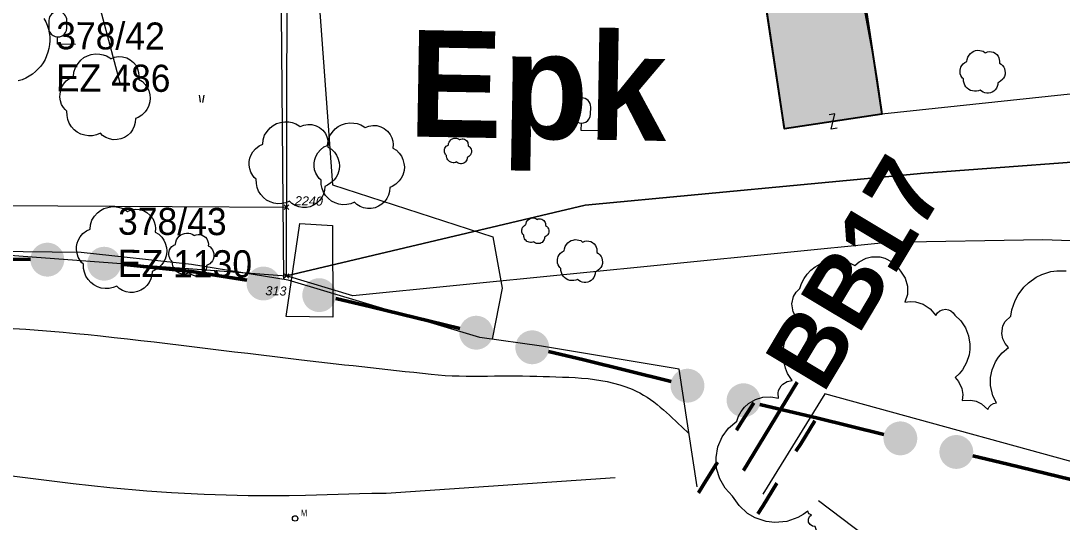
# Model space of a CAD drawing. Header units: metres. Extents: x -208 to 1512, y -277 to 123.
# Drawn here: x 810.6 to 868.2, y -68.4 to -40.7 of the extents above; entities that cross this region are included whole.
import ezdxf
from ezdxf.enums import TextEntityAlignment as Align

# ---------------------------------------------------------------- set-up
doc = ezdxf.new("R2010")
doc.units = ezdxf.units.M
doc.header["$MEASUREMENT"] = 0
for name, color, linetype in [('725 Nachbarbebauung', 7, 'Continuous'), ('730_DKM_Gebäude', 7, 'Continuous'), ('730_DKM_Grenzen', 7, 'Continuous'), ('730_DKM_Objekte', 7, 'Continuous'), ('730_DKM_Punkte', 7, 'Continuous'), ('740_WienGV_Flwd-Bebauungsplan', 7, 'Continuous'), ('740_WienGV_Flwd-Bebauungsplan Text', 7, 'Continuous'), ('740_WienGV_L_Baum_ -gruppen_ Grünflächen', 7, 'Continuous'), ('740_WienGV_L_Böschungskante', 7, 'Continuous'), ('740_WienGV_L_Gebäude', 7, 'Continuous'), ('740_WienGV_L_Mast', 7, 'Continuous'), ('740_WienGV_L_Mauer_Sockel', 7, 'Continuous'), ('918 Lageplan Beschriftung.x', 7, 'Continuous')]:
    doc.layers.add(name, color=color, linetype=linetype)
doc.styles.add('ERSTELLTER_STIL_1', font='arial.ttf')
doc.styles.add('ERSTELLTER_STIL_11', font='arial.ttf', dxfattribs={"width": 0.962239})
doc.styles.add('ERSTELLTER_STIL_14', font='arial.ttf', dxfattribs={"width": 0.945986})
doc.styles.add('ERSTELLTER_STIL_2', font='arial.ttf', dxfattribs={"width": 0.75})
doc.styles.add('ERSTELLTER_STIL_5', font='arial.ttf', dxfattribs={"width": 0.936858})

# ---------------------------------------------------------------- blocks, each defined once
blk = doc.blocks.new('Decke_87_5', base_point=(850.348, -30.193))
at = {"layer": '725 Nachbarbebauung', "linetype": 'Continuous', "lineweight": 0, "true_color": 0x1f1f1f}
blk.add_hatch(color=250, dxfattribs=at).paths.add_polyline_path([(850.348, -30.193), (850.348, -30.193), (850.348, -30.195), (852.816, -46.703), (858.202, -45.901), (857.043, -38.189), (861.857, -37.477), (862.148, -37.432), (863, -38.938), (870.145, -34.888), (869.182, -34), (869.172, -33.99), (863.035, -28.307), (863.035, -28.307)])
at = {"layer": '725 Nachbarbebauung', "color": 8, "linetype": 'Continuous', "lineweight": 13, "flags": 128}
blk.add_lwpolyline([(850.348, -30.193), (850.348, -30.193), (850.348, -30.195), (852.816, -46.703), (858.202, -45.901), (857.043, -38.189), (861.857, -37.477), (862.148, -37.432), (863, -38.938), (870.145, -34.888), (869.182, -34), (869.172, -33.99), (863.035, -28.307), (863.035, -28.307)], close=True, dxfattribs=at)
blk = doc.blocks.new('FIG0520[496]_5', base_point=(841.853, -45.894))
at = {"layer": '730_DKM_Objekte', "color": 8, "linetype": 'Continuous', "lineweight": 13}
for p, q in [((841.111, -45.48), (841.103, -45.88)), ((842.103, -45.898), (842.11, -45.498)), ((841.587, -46.789), (841.594, -46.389)), ((842.586, -46.807), (841.587, -46.789))]:
    blk.add_line(p, q, dxfattribs=at)
for centre, start, end in [((841.61, -45.489), 358.95, 178.95), ((841.603, -45.889), 178.95, 358.95)]:
    blk.add_arc(centre, 0.5, start, end, dxfattribs=at)
blk = doc.blocks.new('FIG0520[497]_5', base_point=(812.906, -41.134))
at = {"layer": '730_DKM_Objekte', "color": 8, "linetype": 'Continuous', "lineweight": 13}
for p, q in [((812.164, -40.72), (812.157, -41.12)), ((813.156, -41.138), (813.164, -40.738)), ((812.64, -42.029), (812.647, -41.629)), ((813.64, -42.047), (812.64, -42.029))]:
    blk.add_line(p, q, dxfattribs=at)
for centre, start, end in [((812.664, -40.729), 358.95, 178.95), ((812.656, -41.129), 178.95, 358.95)]:
    blk.add_arc(centre, 0.5, start, end, dxfattribs=at)
blk = doc.blocks.new('FIG0200[524]_5', base_point=(825.303, -54.83))
at = {"layer": '730_DKM_Punkte', "color": 8, "linetype": 'Continuous', "lineweight": 13}
for p, q in [((825.175, -54.953), (825.43, -54.707)), ((825.18, -54.703), (825.425, -54.957))]:
    blk.add_line(p, q, dxfattribs=at)
at = {"layer": '730_DKM_Punkte', "color": 8, "lineweight": 13, "style": 'ERSTELLTER_STIL_1'}
blk.add_attdef('PNUM', text='', height=0.5, rotation=358.95, dxfattribs=at).set_placement((825.919, -55.239), align=Align.BOTTOM_LEFT)
blk = doc.blocks.new('FIG0200[527]_5', base_point=(825.302, -51.029))
at = {"layer": '730_DKM_Punkte', "color": 8, "linetype": 'Continuous', "lineweight": 13}
for p, q in [((825.175, -51.152), (825.429, -50.907)), ((825.179, -50.902), (825.425, -51.157))]:
    blk.add_line(p, q, dxfattribs=at)
at = {"layer": '730_DKM_Punkte', "color": 8, "lineweight": 13, "style": 'ERSTELLTER_STIL_1'}
blk.add_attdef('PNUM', text='', height=0.5, rotation=358.95, dxfattribs=at).set_placement((825.919, -51.439), align=Align.BOTTOM_LEFT)
blk = doc.blocks.new('FIG0320[541]_5', base_point=(855.509, -46.302))
at = {"layer": '730_DKM_Objekte', "color": 8, "linetype": 'Continuous', "lineweight": 13}
for p, q in [((855.608, -45.883), (855.292, -45.93)), ((855.409, -46.721), (855.608, -45.883)), ((855.726, -46.674), (855.409, -46.721))]:
    blk.add_line(p, q, dxfattribs=at)
blk = doc.blocks.new('LO0013_2A75[1009]_5', base_point=(825.777, -68.221))
at = {"layer": '740_WienGV_L_Mast', "color": 252, "linetype": 'Continuous', "lineweight": 13, "true_color": 0x949494}
blk.add_circle((825.777, -68.221), 0.15, dxfattribs=at)
at = {"layer": '740_WienGV_L_Mast', "color": 252, "lineweight": 13, "true_color": 0x949494, "style": 'ERSTELLTER_STIL_2'}
blk.add_attdef('M', text='', height=0.36, rotation=358.95, dxfattribs=at).set_placement((826.094, -68.2), align=Align.BOTTOM_LEFT)
blk = doc.blocks.new('GI00131_ATT627(WIESE)_2CA5[1024]_5', base_point=(820.611, -45.039))
at = {"layer": '740_WienGV_L_Baum_ -gruppen_ Grünflächen', "color": 252, "linetype": 'Continuous', "lineweight": 13, "true_color": 0x949494}
for p, q in [((820.475, -44.837), (820.515, -45.058)), ((820.707, -45.055), (820.755, -44.842)), ((820.515, -45.058), (820.536, -45.238)), ((820.679, -45.241), (820.707, -45.055))]:
    blk.add_line(p, q, dxfattribs=at)
blk = doc.blocks.new('GI0007_ATT22(LAUB)_2815[1029]_5', base_point=(834.775, -47.928))
at = {"layer": '740_WienGV_L_Baum_ -gruppen_ Grünflächen', "color": 252, "linetype": 'Continuous', "lineweight": 13, "true_color": 0x949494}
for p, q in [((834.052, -47.775), (834.086, -47.716)), ((834.086, -47.716), (834.131, -47.664)), ((834.131, -47.664), (834.19, -47.617)), ((834.19, -47.617), (834.251, -47.591)), ((834.251, -47.591), (834.26, -47.519)), ((834.26, -47.519), (834.282, -47.44)), ((834.282, -47.44), (834.326, -47.376)), ((834.326, -47.376), (834.373, -47.318)), ((834.373, -47.318), (834.425, -47.279)), ((834.425, -47.279), (834.481, -47.249)), ((834.481, -47.249), (834.544, -47.228)), ((834.544, -47.228), (834.616, -47.217)), ((834.616, -47.217), (834.686, -47.22)), ((834.686, -47.22), (834.742, -47.231)), ((834.742, -47.231), (834.799, -47.249)), ((834.799, -47.249), (834.854, -47.284)), ((834.854, -47.284), (834.871, -47.296)), ((834.871, -47.296), (834.933, -47.271)), ((834.933, -47.271), (834.999, -47.26)), ((834.999, -47.26), (835.066, -47.264)), ((835.066, -47.264), (835.135, -47.282)), ((835.135, -47.282), (835.19, -47.314)), ((835.19, -47.314), (835.245, -47.356)), ((835.245, -47.356), (835.29, -47.411)), ((835.29, -47.411), (835.313, -47.467)), ((835.313, -47.467), (835.329, -47.522)), ((835.329, -47.522), (835.337, -47.578)), ((835.337, -47.578), (835.331, -47.638)), ((835.331, -47.638), (835.393, -47.673)), ((835.393, -47.673), (835.439, -47.722)), ((835.439, -47.722), (835.474, -47.772)), ((834.027, -47.934), (834.028, -47.878)), ((834.035, -47.995), (834.027, -47.934)), ((834.028, -47.878), (834.039, -47.823)), ((834.055, -48.052), (834.035, -47.995)), ((834.039, -47.823), (834.052, -47.775)), ((834.087, -48.106), (834.055, -48.052)), ((834.111, -48.14), (834.087, -48.106)), ((834.142, -48.167), (834.111, -48.14)), ((834.145, -48.24), (834.142, -48.167)), ((834.158, -48.304), (834.145, -48.24)), ((834.182, -48.366), (834.158, -48.304)), ((835.281, -48.289), (835.276, -48.353)), ((835.323, -48.27), (835.281, -48.289)), ((835.382, -48.231), (835.323, -48.27)), ((835.433, -48.183), (835.382, -48.231)), ((835.439, -48.176), (835.433, -48.183)), ((835.469, -48.136), (835.439, -48.176)), ((835.496, -48.086), (835.469, -48.136)), ((835.474, -47.772), (835.499, -47.823)), ((835.518, -48.009), (835.496, -48.086)), ((835.499, -47.823), (835.517, -47.894)), ((835.517, -47.894), (835.523, -47.947)), ((835.523, -47.947), (835.518, -48.009)), ((834.217, -48.422), (834.182, -48.366)), ((834.262, -48.472), (834.217, -48.422)), ((834.314, -48.514), (834.262, -48.472)), ((834.373, -48.545), (834.314, -48.514)), ((834.437, -48.565), (834.373, -48.545)), ((834.503, -48.575), (834.437, -48.565)), ((834.569, -48.572), (834.503, -48.575)), ((834.634, -48.558), (834.569, -48.572)), ((834.696, -48.532), (834.634, -48.558)), ((834.734, -48.57), (834.696, -48.532)), ((834.788, -48.603), (834.734, -48.57)), ((834.847, -48.626), (834.788, -48.603)), ((834.91, -48.638), (834.847, -48.626)), ((834.974, -48.637), (834.91, -48.638)), ((835.036, -48.624), (834.974, -48.637)), ((835.095, -48.601), (835.036, -48.624)), ((835.148, -48.566), (835.095, -48.601)), ((835.195, -48.523), (835.148, -48.566)), ((835.232, -48.472), (835.195, -48.523)), ((835.26, -48.415), (835.232, -48.472)), ((835.276, -48.353), (835.26, -48.415))]:
    blk.add_line(p, q, dxfattribs=at)
blk = doc.blocks.new('GI0007_ATT22(LAUB)_2815[1033]_5', base_point=(839.052, -52.334))
at = {"layer": '740_WienGV_L_Baum_ -gruppen_ Grünflächen', "color": 252, "linetype": 'Continuous', "lineweight": 13, "true_color": 0x949494}
for p, q in [((838.559, -51.846), (838.603, -51.782)), ((838.603, -51.782), (838.65, -51.724)), ((838.65, -51.724), (838.702, -51.685)), ((838.702, -51.685), (838.758, -51.655)), ((838.758, -51.655), (838.821, -51.635)), ((838.821, -51.635), (838.893, -51.623)), ((838.893, -51.623), (838.963, -51.627)), ((838.963, -51.627), (839.019, -51.637)), ((839.019, -51.637), (839.076, -51.655)), ((839.076, -51.655), (839.131, -51.69)), ((839.131, -51.69), (839.148, -51.702)), ((839.148, -51.702), (839.21, -51.677)), ((839.21, -51.677), (839.276, -51.666)), ((839.276, -51.666), (839.343, -51.67)), ((839.343, -51.67), (839.412, -51.688)), ((839.412, -51.688), (839.467, -51.72)), ((839.467, -51.72), (839.522, -51.763)), ((839.522, -51.763), (839.567, -51.817)), ((838.304, -52.34), (838.305, -52.284)), ((838.312, -52.401), (838.304, -52.34)), ((838.305, -52.284), (838.316, -52.229)), ((838.316, -52.229), (838.329, -52.181)), ((838.329, -52.181), (838.363, -52.122)), ((838.363, -52.122), (838.408, -52.07)), ((838.408, -52.07), (838.467, -52.023)), ((838.467, -52.023), (838.528, -51.997)), ((838.528, -51.997), (838.537, -51.925)), ((838.537, -51.925), (838.559, -51.846)), ((839.567, -51.817), (839.59, -51.873)), ((839.59, -51.873), (839.606, -51.928)), ((839.606, -51.928), (839.614, -51.984)), ((839.614, -51.984), (839.608, -52.044)), ((839.608, -52.044), (839.67, -52.079)), ((839.67, -52.079), (839.716, -52.128)), ((839.716, -52.128), (839.751, -52.178)), ((839.751, -52.178), (839.776, -52.229)), ((839.776, -52.229), (839.794, -52.3)), ((839.794, -52.3), (839.8, -52.353)), ((839.8, -52.353), (839.795, -52.415)), ((838.332, -52.459), (838.312, -52.401)), ((838.364, -52.512), (838.332, -52.459)), ((838.388, -52.546), (838.364, -52.512)), ((838.419, -52.573), (838.388, -52.546)), ((838.422, -52.646), (838.419, -52.573)), ((838.435, -52.71), (838.422, -52.646)), ((838.459, -52.772), (838.435, -52.71)), ((838.494, -52.828), (838.459, -52.772)), ((838.539, -52.878), (838.494, -52.828)), ((838.591, -52.92), (838.539, -52.878)), ((838.65, -52.951), (838.591, -52.92)), ((838.973, -52.939), (838.911, -52.964)), ((839.011, -52.977), (838.973, -52.939)), ((839.472, -52.93), (839.425, -52.972)), ((839.509, -52.878), (839.472, -52.93)), ((839.537, -52.821), (839.509, -52.878)), ((839.553, -52.759), (839.537, -52.821)), ((839.558, -52.695), (839.553, -52.759)), ((839.6, -52.676), (839.558, -52.695)), ((839.659, -52.638), (839.6, -52.676)), ((839.71, -52.589), (839.659, -52.638)), ((839.716, -52.582), (839.71, -52.589)), ((839.746, -52.542), (839.716, -52.582)), ((839.773, -52.492), (839.746, -52.542)), ((839.795, -52.415), (839.773, -52.492)), ((838.714, -52.971), (838.65, -52.951)), ((838.78, -52.981), (838.714, -52.971)), ((838.846, -52.978), (838.78, -52.981)), ((838.911, -52.964), (838.846, -52.978)), ((839.065, -53.01), (839.011, -52.977)), ((839.124, -53.032), (839.065, -53.01)), ((839.187, -53.044), (839.124, -53.032)), ((839.251, -53.043), (839.187, -53.044)), ((839.313, -53.03), (839.251, -53.043)), ((839.372, -53.007), (839.313, -53.03)), ((839.425, -52.972), (839.372, -53.007))]:
    blk.add_line(p, q, dxfattribs=at)
blk = doc.blocks.new('GI0007_ATT22(LAUB)_2815[1037]_5', base_point=(863.772, -43.552))
at = {"layer": '740_WienGV_L_Baum_ -gruppen_ Grünflächen', "color": 252, "linetype": 'Continuous', "lineweight": 13, "true_color": 0x949494}
for p, q in [((863.023, -42.632), (863.102, -42.536)), ((863.102, -42.536), (863.188, -42.47)), ((863.188, -42.47), (863.281, -42.42)), ((863.281, -42.42), (863.387, -42.386)), ((863.387, -42.386), (863.506, -42.367)), ((863.506, -42.367), (863.624, -42.373)), ((863.624, -42.373), (863.716, -42.391)), ((863.716, -42.391), (863.811, -42.421)), ((863.811, -42.421), (863.902, -42.479)), ((863.902, -42.479), (863.931, -42.499)), ((863.931, -42.499), (864.034, -42.457)), ((864.034, -42.457), (864.145, -42.439)), ((864.145, -42.439), (864.257, -42.445)), ((864.257, -42.445), (864.372, -42.476)), ((864.372, -42.476), (864.463, -42.529)), ((864.463, -42.529), (864.554, -42.6)), ((862.624, -43.199), (862.698, -43.112)), ((862.698, -43.112), (862.796, -43.033)), ((862.796, -43.033), (862.898, -42.991)), ((862.898, -42.991), (862.912, -42.87)), ((862.912, -42.87), (862.95, -42.739)), ((862.95, -42.739), (863.023, -42.632)), ((864.554, -42.6), (864.629, -42.69)), ((864.629, -42.69), (864.668, -42.783)), ((864.668, -42.783), (864.695, -42.876)), ((864.695, -42.876), (864.708, -42.969)), ((864.708, -42.969), (864.699, -43.068)), ((864.699, -43.068), (864.801, -43.127)), ((864.801, -43.127), (864.877, -43.208)), ((862.525, -43.562), (862.526, -43.469)), ((862.539, -43.663), (862.525, -43.562)), ((862.526, -43.469), (862.544, -43.377)), ((862.571, -43.76), (862.539, -43.663)), ((862.544, -43.377), (862.567, -43.298)), ((862.567, -43.298), (862.624, -43.199)), ((864.877, -43.208), (864.936, -43.293)), ((864.936, -43.293), (864.977, -43.377)), ((865.009, -43.687), (864.973, -43.816)), ((864.977, -43.377), (865.007, -43.495)), ((865.007, -43.495), (865.018, -43.584)), ((865.018, -43.584), (865.009, -43.687)), ((862.624, -43.85), (862.571, -43.76)), ((862.664, -43.905), (862.624, -43.85)), ((862.717, -43.951), (862.664, -43.905)), ((862.721, -44.072), (862.717, -43.951)), ((862.743, -44.179), (862.721, -44.072)), ((862.783, -44.283), (862.743, -44.179)), ((862.842, -44.376), (862.783, -44.283)), ((864.606, -44.261), (864.579, -44.364)), ((864.615, -44.155), (864.606, -44.261)), ((864.685, -44.122), (864.615, -44.155)), ((864.784, -44.058), (864.685, -44.122)), ((864.869, -43.978), (864.784, -44.058)), ((864.878, -43.966), (864.869, -43.978)), ((864.929, -43.899), (864.878, -43.966)), ((864.973, -43.816), (864.929, -43.899)), ((862.917, -44.459), (862.842, -44.376)), ((863.003, -44.528), (862.917, -44.459)), ((863.101, -44.58), (863.003, -44.528)), ((863.207, -44.614), (863.101, -44.58)), ((863.317, -44.63), (863.207, -44.614)), ((863.428, -44.625), (863.317, -44.63)), ((863.537, -44.602), (863.428, -44.625)), ((863.64, -44.56), (863.537, -44.602)), ((863.703, -44.623), (863.64, -44.56)), ((863.793, -44.678), (863.703, -44.623)), ((863.892, -44.715), (863.793, -44.678)), ((863.996, -44.735), (863.892, -44.715)), ((864.103, -44.734), (863.996, -44.735)), ((864.206, -44.712), (864.103, -44.734)), ((864.305, -44.673), (864.206, -44.712)), ((864.393, -44.616), (864.305, -44.673)), ((864.471, -44.545), (864.393, -44.616)), ((864.533, -44.459), (864.471, -44.545)), ((864.579, -44.364), (864.533, -44.459))]:
    blk.add_line(p, q, dxfattribs=at)
blk = doc.blocks.new('GI0007_ATT22(LAUB)_2815[1041]_5', base_point=(820.044, -53.647))
at = {"layer": '740_WienGV_L_Baum_ -gruppen_ Grünflächen', "color": 252, "linetype": 'Continuous', "lineweight": 13, "true_color": 0x949494}
for p, q in [((819.185, -52.966), (819.223, -52.835)), ((819.223, -52.835), (819.296, -52.728)), ((819.296, -52.728), (819.374, -52.631)), ((819.374, -52.631), (819.461, -52.565)), ((819.461, -52.565), (819.554, -52.515)), ((819.554, -52.515), (819.66, -52.482)), ((819.66, -52.482), (819.779, -52.463)), ((819.779, -52.463), (819.896, -52.468)), ((819.896, -52.468), (819.988, -52.486)), ((819.988, -52.486), (820.084, -52.516)), ((820.084, -52.516), (820.175, -52.575)), ((820.175, -52.575), (820.203, -52.595)), ((820.203, -52.595), (820.307, -52.552)), ((820.307, -52.552), (820.418, -52.535)), ((820.418, -52.535), (820.53, -52.54)), ((820.53, -52.54), (820.645, -52.571)), ((820.645, -52.571), (820.736, -52.624)), ((820.736, -52.624), (820.827, -52.695)), ((820.827, -52.695), (820.902, -52.785)), ((820.902, -52.785), (820.941, -52.879)), ((820.941, -52.879), (820.968, -52.972)), ((818.799, -53.565), (818.817, -53.472)), ((818.817, -53.472), (818.839, -53.393)), ((818.839, -53.393), (818.896, -53.294)), ((818.896, -53.294), (818.971, -53.207)), ((818.971, -53.207), (819.068, -53.129)), ((819.068, -53.129), (819.17, -53.086)), ((819.17, -53.086), (819.185, -52.966)), ((820.968, -52.972), (820.98, -53.064)), ((820.98, -53.064), (820.971, -53.164)), ((820.971, -53.164), (821.073, -53.222)), ((821.073, -53.222), (821.15, -53.304)), ((821.15, -53.304), (821.209, -53.388)), ((821.209, -53.388), (821.25, -53.473)), ((821.25, -53.473), (821.28, -53.591)), ((818.797, -53.657), (818.799, -53.565)), ((818.811, -53.759), (818.797, -53.657)), ((818.843, -53.855), (818.811, -53.759)), ((818.897, -53.945), (818.843, -53.855)), ((818.937, -54.001), (818.897, -53.945)), ((818.989, -54.046), (818.937, -54.001)), ((818.994, -54.167), (818.989, -54.046)), ((821.141, -54.073), (821.056, -54.153)), ((821.15, -54.061), (821.141, -54.073)), ((821.201, -53.994), (821.15, -54.061)), ((821.246, -53.912), (821.201, -53.994)), ((821.282, -53.783), (821.246, -53.912)), ((821.28, -53.591), (821.291, -53.68)), ((821.291, -53.68), (821.282, -53.783)), ((819.015, -54.274), (818.994, -54.167)), ((819.056, -54.378), (819.015, -54.274)), ((819.115, -54.472), (819.056, -54.378)), ((819.19, -54.555), (819.115, -54.472)), ((819.275, -54.624), (819.19, -54.555)), ((819.374, -54.675), (819.275, -54.624)), ((819.913, -54.655), (819.809, -54.698)), ((819.976, -54.718), (819.913, -54.655)), ((820.743, -54.64), (820.666, -54.712)), ((820.805, -54.554), (820.743, -54.64)), ((820.852, -54.459), (820.805, -54.554)), ((820.878, -54.356), (820.852, -54.459)), ((820.887, -54.25), (820.878, -54.356)), ((820.957, -54.217), (820.887, -54.25)), ((821.056, -54.153), (820.957, -54.217)), ((819.48, -54.709), (819.374, -54.675)), ((819.59, -54.726), (819.48, -54.709)), ((819.7, -54.721), (819.59, -54.726)), ((819.809, -54.698), (819.7, -54.721)), ((820.066, -54.773), (819.976, -54.718)), ((820.164, -54.811), (820.066, -54.773)), ((820.269, -54.831), (820.164, -54.811)), ((820.376, -54.829), (820.269, -54.831)), ((820.479, -54.808), (820.376, -54.829)), ((820.578, -54.769), (820.479, -54.808)), ((820.666, -54.712), (820.578, -54.769))]:
    blk.add_line(p, q, dxfattribs=at)
blk = doc.blocks.new('GI0007_ATT22(LAUB)_2815[1042]_5', base_point=(841.518, -54.009))
at = {"layer": '740_WienGV_L_Baum_ -gruppen_ Grünflächen', "color": 252, "linetype": 'Continuous', "lineweight": 13, "true_color": 0x949494}
for p, q in [((840.848, -52.993), (840.935, -52.927)), ((840.935, -52.927), (841.028, -52.877)), ((841.028, -52.877), (841.134, -52.843)), ((841.134, -52.843), (841.253, -52.824)), ((841.253, -52.824), (841.37, -52.83)), ((841.37, -52.83), (841.462, -52.848)), ((841.462, -52.848), (841.558, -52.878)), ((841.558, -52.878), (841.649, -52.936)), ((841.649, -52.936), (841.677, -52.956)), ((841.677, -52.956), (841.781, -52.914)), ((841.781, -52.914), (841.892, -52.896)), ((841.892, -52.896), (842.003, -52.902)), ((842.003, -52.902), (842.118, -52.933)), ((842.118, -52.933), (842.21, -52.986)), ((840.445, -53.568), (840.542, -53.49)), ((840.542, -53.49), (840.644, -53.448)), ((840.644, -53.448), (840.659, -53.327)), ((840.659, -53.327), (840.697, -53.196)), ((840.697, -53.196), (840.77, -53.089)), ((840.77, -53.089), (840.848, -52.993)), ((842.21, -52.986), (842.301, -53.057)), ((842.301, -53.057), (842.376, -53.147)), ((842.376, -53.147), (842.415, -53.24)), ((842.415, -53.24), (842.442, -53.333)), ((842.442, -53.333), (842.454, -53.426)), ((842.454, -53.426), (842.445, -53.525)), ((840.271, -54.019), (840.273, -53.926)), ((840.285, -54.12), (840.271, -54.019)), ((840.273, -53.926), (840.291, -53.834)), ((840.291, -53.834), (840.313, -53.754)), ((840.313, -53.754), (840.37, -53.656)), ((840.37, -53.656), (840.445, -53.568)), ((842.445, -53.525), (842.547, -53.584)), ((842.547, -53.584), (842.624, -53.665)), ((842.624, -53.665), (842.683, -53.75)), ((842.683, -53.75), (842.724, -53.834)), ((842.724, -53.834), (842.754, -53.952)), ((842.754, -53.952), (842.765, -54.041)), ((842.765, -54.041), (842.756, -54.144)), ((840.317, -54.217), (840.285, -54.12)), ((840.371, -54.307), (840.317, -54.217)), ((840.411, -54.362), (840.371, -54.307)), ((840.463, -54.408), (840.411, -54.362)), ((840.468, -54.529), (840.463, -54.408)), ((840.489, -54.636), (840.468, -54.529)), ((840.53, -54.74), (840.489, -54.636)), ((842.361, -54.611), (842.352, -54.718)), ((842.431, -54.579), (842.361, -54.611)), ((842.53, -54.515), (842.431, -54.579)), ((842.615, -54.435), (842.53, -54.515)), ((842.624, -54.423), (842.615, -54.435)), ((842.675, -54.356), (842.624, -54.423)), ((842.72, -54.273), (842.675, -54.356)), ((842.756, -54.144), (842.72, -54.273)), ((840.589, -54.833), (840.53, -54.74)), ((840.664, -54.916), (840.589, -54.833)), ((840.749, -54.985), (840.664, -54.916)), ((840.848, -55.037), (840.749, -54.985)), ((840.954, -55.071), (840.848, -55.037)), ((841.064, -55.087), (840.954, -55.071)), ((841.174, -55.082), (841.064, -55.087)), ((841.283, -55.059), (841.174, -55.082)), ((841.387, -55.017), (841.283, -55.059)), ((841.45, -55.08), (841.387, -55.017)), ((841.54, -55.135), (841.45, -55.08)), ((841.638, -55.172), (841.54, -55.135)), ((841.743, -55.192), (841.638, -55.172)), ((841.85, -55.19), (841.743, -55.192)), ((841.953, -55.169), (841.85, -55.19)), ((842.052, -55.13), (841.953, -55.169)), ((842.14, -55.073), (842.052, -55.13)), ((842.217, -55.002), (842.14, -55.073)), ((842.279, -54.916), (842.217, -55.002)), ((842.326, -54.821), (842.279, -54.916)), ((842.352, -54.718), (842.326, -54.821))]:
    blk.add_line(p, q, dxfattribs=at)
blk = doc.blocks.new('GI0007_ATT22(LAUB)_2815[1050]_5', base_point=(816.19, -53.37))
at = {"layer": '740_WienGV_L_Baum_ -gruppen_ Grünflächen', "color": 252, "linetype": 'Continuous', "lineweight": 13, "true_color": 0x949494}
for p, q in [((814.849, -51.338), (815.023, -51.206)), ((815.023, -51.206), (815.209, -51.107)), ((815.209, -51.107), (815.42, -51.039)), ((815.42, -51.039), (815.659, -51.001)), ((815.659, -51.001), (815.894, -51.013)), ((815.894, -51.013), (816.078, -51.048)), ((816.078, -51.048), (816.269, -51.108)), ((816.269, -51.108), (816.451, -51.225)), ((816.508, -51.266), (816.715, -51.181)), ((816.715, -51.181), (816.936, -51.145)), ((816.936, -51.145), (817.16, -51.157)), ((817.16, -51.157), (817.39, -51.218)), ((817.39, -51.218), (817.573, -51.324)), ((814.471, -52.007), (814.547, -51.745)), ((814.547, -51.745), (814.693, -51.531)), ((814.693, -51.531), (814.849, -51.338)), ((816.451, -51.225), (816.508, -51.266)), ((817.573, -51.324), (817.755, -51.466)), ((817.755, -51.466), (817.905, -51.647)), ((817.905, -51.647), (817.983, -51.833)), ((814.043, -52.49), (814.238, -52.333)), ((814.238, -52.333), (814.442, -52.248)), ((814.442, -52.248), (814.471, -52.007)), ((817.983, -51.833), (818.037, -52.019)), ((818.037, -52.019), (818.062, -52.204)), ((818.062, -52.204), (818.044, -52.403)), ((813.734, -53.021), (813.78, -52.862)), ((813.78, -52.862), (813.894, -52.665)), ((813.894, -52.665), (814.043, -52.49)), ((818.044, -52.403), (818.248, -52.52)), ((818.248, -52.52), (818.401, -52.683)), ((818.401, -52.683), (818.519, -52.853)), ((818.519, -52.853), (818.601, -53.021)), ((813.696, -53.39), (813.699, -53.205)), ((813.724, -53.593), (813.696, -53.39)), ((813.699, -53.205), (813.734, -53.021)), ((818.601, -53.021), (818.661, -53.257)), ((818.661, -53.257), (818.683, -53.435)), ((818.683, -53.435), (818.665, -53.641)), ((813.788, -53.786), (813.724, -53.593)), ((813.895, -53.966), (813.788, -53.786)), ((813.974, -54.078), (813.895, -53.966)), ((814.079, -54.168), (813.974, -54.078)), ((818.504, -54.065), (818.402, -54.198)), ((818.592, -53.899), (818.504, -54.065)), ((818.665, -53.641), (818.592, -53.899)), ((814.089, -54.41), (814.079, -54.168)), ((814.132, -54.624), (814.089, -54.41)), ((814.213, -54.832), (814.132, -54.624)), ((817.876, -54.576), (817.858, -54.789)), ((818.016, -54.511), (817.876, -54.576)), ((818.214, -54.383), (818.016, -54.511)), ((818.384, -54.222), (818.214, -54.383)), ((818.402, -54.198), (818.384, -54.222)), ((814.331, -55.019), (814.213, -54.832)), ((814.48, -55.185), (814.331, -55.019)), ((814.652, -55.324), (814.48, -55.185)), ((817.712, -55.184), (817.588, -55.356)), ((817.804, -54.994), (817.712, -55.184)), ((817.858, -54.789), (817.804, -54.994)), ((814.849, -55.427), (814.652, -55.324)), ((815.061, -55.495), (814.849, -55.427)), ((815.281, -55.527), (815.061, -55.495)), ((815.502, -55.517), (815.281, -55.527)), ((815.719, -55.471), (815.502, -55.517)), ((815.927, -55.386), (815.719, -55.471)), ((816.053, -55.513), (815.927, -55.386)), ((816.232, -55.623), (816.053, -55.513)), ((816.43, -55.697), (816.232, -55.623)), ((816.639, -55.737), (816.43, -55.697)), ((816.852, -55.734), (816.639, -55.737)), ((817.059, -55.691), (816.852, -55.734)), ((817.256, -55.613), (817.059, -55.691)), ((817.433, -55.499), (817.256, -55.613)), ((817.588, -55.356), (817.433, -55.499))]:
    blk.add_line(p, q, dxfattribs=at)
blk = doc.blocks.new('GI0007_ATT22(LAUB)_2815[1051]_5', base_point=(829.322, -48.74))
at = {"layer": '740_WienGV_L_Baum_ -gruppen_ Grünflächen', "color": 252, "linetype": 'Continuous', "lineweight": 13, "true_color": 0x949494}
for p, q in [((827.982, -46.708), (828.155, -46.576)), ((828.155, -46.576), (828.341, -46.477)), ((828.341, -46.477), (828.552, -46.409)), ((828.552, -46.409), (828.791, -46.371)), ((828.791, -46.371), (829.026, -46.382)), ((829.026, -46.382), (829.21, -46.418)), ((829.21, -46.418), (829.401, -46.478)), ((829.401, -46.478), (829.583, -46.595)), ((829.583, -46.595), (829.64, -46.635)), ((829.64, -46.635), (829.847, -46.55)), ((829.847, -46.55), (830.068, -46.515)), ((830.068, -46.515), (830.292, -46.527)), ((830.292, -46.527), (830.522, -46.588)), ((830.522, -46.588), (830.705, -46.694)), ((827.603, -47.377), (827.679, -47.115)), ((827.679, -47.115), (827.825, -46.901)), ((827.825, -46.901), (827.982, -46.708)), ((830.705, -46.694), (830.887, -46.836)), ((830.887, -46.836), (831.037, -47.017)), ((831.037, -47.017), (831.115, -47.203)), ((827.175, -47.859), (827.37, -47.703)), ((827.37, -47.703), (827.574, -47.618)), ((827.574, -47.618), (827.603, -47.377)), ((831.115, -47.203), (831.169, -47.389)), ((831.169, -47.389), (831.194, -47.574)), ((831.194, -47.574), (831.176, -47.773)), ((826.866, -48.391), (826.912, -48.232)), ((826.912, -48.232), (827.026, -48.035)), ((827.026, -48.035), (827.175, -47.859)), ((831.176, -47.773), (831.38, -47.89)), ((831.38, -47.89), (831.533, -48.053)), ((831.533, -48.053), (831.651, -48.222)), ((831.651, -48.222), (831.733, -48.391)), ((826.828, -48.76), (826.831, -48.575)), ((826.856, -48.963), (826.828, -48.76)), ((826.831, -48.575), (826.866, -48.391)), ((831.733, -48.391), (831.793, -48.627)), ((831.793, -48.627), (831.815, -48.805)), ((831.815, -48.805), (831.797, -49.011)), ((826.92, -49.156), (826.856, -48.963)), ((827.027, -49.336), (826.92, -49.156)), ((827.107, -49.447), (827.027, -49.336)), ((827.212, -49.538), (827.107, -49.447)), ((831.636, -49.434), (831.534, -49.568)), ((831.724, -49.269), (831.636, -49.434)), ((831.797, -49.011), (831.724, -49.269)), ((827.221, -49.78), (827.212, -49.538)), ((827.264, -49.994), (827.221, -49.78)), ((827.345, -50.202), (827.264, -49.994)), ((831.008, -49.946), (830.99, -50.159)), ((831.148, -49.881), (831.008, -49.946)), ((831.346, -49.753), (831.148, -49.881)), ((831.516, -49.592), (831.346, -49.753)), ((831.534, -49.568), (831.516, -49.592)), ((827.463, -50.389), (827.345, -50.202)), ((827.612, -50.555), (827.463, -50.389)), ((827.784, -50.693), (827.612, -50.555)), ((830.844, -50.554), (830.72, -50.726)), ((830.936, -50.364), (830.844, -50.554)), ((830.99, -50.159), (830.936, -50.364)), ((827.981, -50.797), (827.784, -50.693)), ((828.193, -50.865), (827.981, -50.797)), ((828.413, -50.897), (828.193, -50.865)), ((828.634, -50.887), (828.413, -50.897)), ((828.851, -50.841), (828.634, -50.887)), ((829.059, -50.756), (828.851, -50.841)), ((829.185, -50.883), (829.059, -50.756)), ((829.364, -50.993), (829.185, -50.883)), ((829.562, -51.067), (829.364, -50.993)), ((829.771, -51.107), (829.562, -51.067)), ((829.984, -51.104), (829.771, -51.107)), ((830.191, -51.061), (829.984, -51.104)), ((830.388, -50.983), (830.191, -51.061)), ((830.565, -50.869), (830.388, -50.983)), ((830.72, -50.726), (830.565, -50.869))]:
    blk.add_line(p, q, dxfattribs=at)
blk = doc.blocks.new('GI0007_ATT22(LAUB)_2815[1052]_5', base_point=(815.274, -44.936))
at = {"layer": '740_WienGV_L_Baum_ -gruppen_ Grünflächen', "color": 252, "linetype": 'Continuous', "lineweight": 13, "true_color": 0x949494}
for p, q in [((814.505, -42.605), (814.744, -42.567)), ((814.744, -42.567), (814.978, -42.578)), ((814.978, -42.578), (815.162, -42.614)), ((813.631, -43.311), (813.778, -43.097)), ((813.778, -43.097), (813.934, -42.904)), ((813.934, -42.904), (814.107, -42.772)), ((814.107, -42.772), (814.294, -42.673)), ((814.294, -42.673), (814.505, -42.605)), ((815.162, -42.614), (815.353, -42.674)), ((815.353, -42.674), (815.536, -42.791)), ((815.536, -42.791), (815.592, -42.831)), ((815.592, -42.831), (815.8, -42.746)), ((815.8, -42.746), (816.021, -42.711)), ((816.021, -42.711), (816.245, -42.723)), ((816.245, -42.723), (816.475, -42.784)), ((816.475, -42.784), (816.657, -42.89)), ((816.657, -42.89), (816.84, -43.032)), ((816.84, -43.032), (816.989, -43.213)), ((813.526, -43.814), (813.555, -43.573)), ((813.555, -43.573), (813.631, -43.311)), ((816.989, -43.213), (817.068, -43.399)), ((817.068, -43.399), (817.121, -43.585)), ((817.121, -43.585), (817.146, -43.77)), ((812.864, -44.427), (812.978, -44.23)), ((812.978, -44.23), (813.127, -44.055)), ((813.127, -44.055), (813.322, -43.899)), ((813.322, -43.899), (813.526, -43.814)), ((817.146, -43.77), (817.128, -43.969)), ((817.128, -43.969), (817.332, -44.086)), ((817.332, -44.086), (817.486, -44.249)), ((817.486, -44.249), (817.604, -44.418)), ((812.78, -44.956), (812.783, -44.771)), ((812.783, -44.771), (812.819, -44.587)), ((812.819, -44.587), (812.864, -44.427)), ((817.604, -44.418), (817.686, -44.587)), ((817.686, -44.587), (817.745, -44.823)), ((817.745, -44.823), (817.767, -45.001)), ((812.808, -45.159), (812.78, -44.956)), ((812.872, -45.352), (812.808, -45.159)), ((812.979, -45.532), (812.872, -45.352)), ((817.677, -45.465), (817.588, -45.63)), ((817.749, -45.207), (817.677, -45.465)), ((817.767, -45.001), (817.749, -45.207)), ((813.059, -45.643), (812.979, -45.532)), ((813.164, -45.734), (813.059, -45.643)), ((813.174, -45.976), (813.164, -45.734)), ((813.216, -46.19), (813.174, -45.976)), ((817.298, -45.949), (817.1, -46.076)), ((817.468, -45.788), (817.298, -45.949)), ((817.486, -45.764), (817.468, -45.788)), ((817.588, -45.63), (817.486, -45.764)), ((813.297, -46.398), (813.216, -46.19)), ((813.415, -46.585), (813.297, -46.398)), ((813.565, -46.751), (813.415, -46.585)), ((816.889, -46.56), (816.796, -46.75)), ((816.942, -46.354), (816.889, -46.56)), ((816.96, -46.141), (816.942, -46.354)), ((817.1, -46.076), (816.96, -46.141)), ((813.736, -46.889), (813.565, -46.751)), ((813.934, -46.993), (813.736, -46.889)), ((814.146, -47.06), (813.934, -46.993)), ((814.366, -47.093), (814.146, -47.06)), ((814.586, -47.083), (814.366, -47.093)), ((814.804, -47.037), (814.586, -47.083)), ((815.012, -46.952), (814.804, -47.037)), ((815.137, -47.079), (815.012, -46.952)), ((815.317, -47.189), (815.137, -47.079)), ((815.514, -47.263), (815.317, -47.189)), ((816.341, -47.179), (816.144, -47.257)), ((816.517, -47.065), (816.341, -47.179)), ((816.672, -46.922), (816.517, -47.065)), ((816.796, -46.75), (816.672, -46.922)), ((815.723, -47.303), (815.514, -47.263)), ((815.937, -47.299), (815.723, -47.303)), ((816.144, -47.257), (815.937, -47.299))]:
    blk.add_line(p, q, dxfattribs=at)
blk = doc.blocks.new('GI0007_ATT22(LAUB)_2815[1059]_5', base_point=(825.733, -48.681))
at = {"layer": '740_WienGV_L_Baum_ -gruppen_ Grünflächen', "color": 252, "linetype": 'Continuous', "lineweight": 13, "true_color": 0x949494}
for p, q in [((824.393, -46.649), (824.566, -46.517)), ((824.566, -46.517), (824.753, -46.418)), ((824.753, -46.418), (824.964, -46.351)), ((824.964, -46.351), (825.203, -46.312)), ((825.203, -46.312), (825.437, -46.324)), ((825.437, -46.324), (825.621, -46.359)), ((825.621, -46.359), (825.812, -46.419)), ((825.812, -46.419), (825.995, -46.537)), ((825.995, -46.537), (826.051, -46.577)), ((826.051, -46.577), (826.259, -46.492)), ((826.259, -46.492), (826.48, -46.457)), ((826.48, -46.457), (826.704, -46.468)), ((826.704, -46.468), (826.934, -46.529)), ((826.934, -46.529), (827.117, -46.635)), ((824.015, -47.318), (824.09, -47.056)), ((824.09, -47.056), (824.237, -46.842)), ((824.237, -46.842), (824.393, -46.649)), ((827.117, -46.635), (827.299, -46.777)), ((827.299, -46.777), (827.448, -46.958)), ((827.448, -46.958), (827.527, -47.144)), ((827.527, -47.144), (827.58, -47.33)), ((823.586, -47.801), (823.781, -47.644)), ((823.781, -47.644), (823.985, -47.559)), ((823.985, -47.559), (824.015, -47.318)), ((827.58, -47.33), (827.605, -47.515)), ((827.605, -47.515), (827.587, -47.714)), ((827.587, -47.714), (827.791, -47.832)), ((823.242, -48.516), (823.278, -48.332)), ((823.278, -48.332), (823.323, -48.173)), ((823.323, -48.173), (823.437, -47.976)), ((823.437, -47.976), (823.586, -47.801)), ((827.791, -47.832), (827.945, -47.994)), ((827.945, -47.994), (828.063, -48.164)), ((828.063, -48.164), (828.145, -48.332)), ((828.145, -48.332), (828.205, -48.568)), ((823.239, -48.701), (823.242, -48.516)), ((823.267, -48.904), (823.239, -48.701)), ((823.331, -49.097), (823.267, -48.904)), ((828.205, -48.568), (828.226, -48.746)), ((828.226, -48.746), (828.208, -48.952)), ((823.438, -49.277), (823.331, -49.097)), ((823.518, -49.389), (823.438, -49.277)), ((823.623, -49.479), (823.518, -49.389)), ((823.633, -49.721), (823.623, -49.479)), ((828.048, -49.376), (827.946, -49.509)), ((828.136, -49.21), (828.048, -49.376)), ((828.208, -48.952), (828.136, -49.21)), ((823.675, -49.935), (823.633, -49.721)), ((823.757, -50.143), (823.675, -49.935)), ((827.42, -49.887), (827.401, -50.1)), ((827.559, -49.822), (827.42, -49.887)), ((827.757, -49.694), (827.559, -49.822)), ((827.927, -49.533), (827.757, -49.694)), ((827.946, -49.509), (827.927, -49.533)), ((823.874, -50.33), (823.757, -50.143)), ((824.024, -50.496), (823.874, -50.33)), ((824.196, -50.635), (824.024, -50.496)), ((824.393, -50.738), (824.196, -50.635)), ((827.256, -50.495), (827.132, -50.667)), ((827.348, -50.305), (827.256, -50.495)), ((827.401, -50.1), (827.348, -50.305)), ((824.605, -50.806), (824.393, -50.738)), ((824.825, -50.838), (824.605, -50.806)), ((825.045, -50.828), (824.825, -50.838)), ((825.263, -50.782), (825.045, -50.828)), ((825.471, -50.697), (825.263, -50.782)), ((825.596, -50.824), (825.471, -50.697)), ((825.776, -50.934), (825.596, -50.824)), ((825.973, -51.009), (825.776, -50.934)), ((826.182, -51.048), (825.973, -51.009)), ((826.396, -51.045), (826.182, -51.048)), ((826.603, -51.002), (826.396, -51.045)), ((826.8, -50.924), (826.603, -51.002)), ((826.976, -50.81), (826.8, -50.924)), ((827.132, -50.667), (826.976, -50.81))]:
    blk.add_line(p, q, dxfattribs=at)

msp = doc.modelspace()

# ---------------------------------------------------------------- hatches: boundary and pattern name
at = {"layer": '740_WienGV_Flwd-Bebauungsplan', "linetype": 'Continuous', "lineweight": 0}
for points in [[(813.018, -53.944, 0.414214), (812.099, -52.993, 0.414214), (811.148, -53.911, 0.414214), (812.067, -54.862, 0.414214)], [(816.158, -54.169, 0.414214), (815.24, -53.218, 0.414214), (814.289, -54.136, 0.414214), (815.207, -55.087, 0.414214)], [(824.942, -55.436, 0.414214), (824.217, -54.331, 0.414214), (823.112, -55.056, 0.414214), (823.837, -56.161, 0.414214)], [(828.023, -56.077, 0.414214), (827.298, -54.971, 0.414214), (826.193, -55.696, 0.414214), (826.918, -56.802, 0.414214)], [(836.688, -58.197, 0.414214), (836.018, -57.057, 0.414214), (834.878, -57.727, 0.414214), (835.548, -58.867, 0.414214)], [(839.785, -59.003, 0.414214), (839.116, -57.863, 0.414214), (837.976, -58.532, 0.414214), (838.645, -59.672, 0.414214)], [(848.365, -61.122, 0.414214), (847.695, -59.982, 0.414214), (846.555, -60.651, 0.414214), (847.225, -61.791, 0.414214)], [(851.462, -61.927, 0.414214), (850.793, -60.787, 0.414214), (849.653, -61.457, 0.414214), (850.323, -62.597, 0.414214)], [(860.134, -64.018, 0.414214), (859.446, -62.889, 0.414214), (858.318, -63.577, 0.414214), (859.006, -64.706, 0.414214)], [(863.226, -64.768, 0.414214), (862.538, -63.64, 0.414214), (861.409, -64.327, 0.414214), (862.097, -65.456, 0.414214)]]:
    msp.add_hatch(color=1, dxfattribs=at).paths.add_polyline_path(points)

# ---------------------------------------------------------------- linework, layer by layer
at = {"layer": '730_DKM_Gebäude', "color": 7, "linetype": 'Continuous', "lineweight": 25}
msp.add_lwpolyline([(870.293, -34.722), (863, -38.938), (862.148, -37.432), (858.768, -37.93), (856.893, -38.219), (857.294, -40.393), (857.658, -42.261), (857.917, -43.996), (858.202, -45.901), (852.816, -46.703), (851.667, -38.991), (850.348, -30.193)], dxfattribs=at)
at = {"layer": '730_DKM_Grenzen', "color": 8, "linetype": 'Continuous', "lineweight": 13}
for points in [[(825.324, -34.027), (825.302, -51.029)], [(806.321, -50.922), (825.302, -51.029)], [(825.303, -54.83), (825.302, -51.029)], [(867.096, -52.836), (858.542, -52.989), (828.963, -55.922)], [(872.284, -53.011), (867.096, -52.836)], [(806.046, -53.387), (825.303, -54.83)], [(828.963, -55.922), (825.303, -54.83)]]:
    msp.add_lwpolyline(points, dxfattribs=at)
at = {"layer": '730_DKM_Grenzen', "color": 8, "linetype": 'Continuous', "lineweight": 13, "true_color": 0x7c7c7c}
for points in [[(878.077, -41.623), (876.814, -43.759), (872.901, -48.231), (860.543, -49.145), (841.797, -50.922), (825.303, -54.83)], [(825.303, -54.83), (841.797, -50.922), (860.543, -49.145), (872.901, -48.231)]]:
    msp.add_lwpolyline(points, dxfattribs=at)
at = {"layer": '740_WienGV_Flwd-Bebauungsplan', "color": 1, "linetype": 'Continuous', "lineweight": 50, "true_color": 0xfb0106}
for points in [[(811.148, -53.911), (806.136, -53.823)], [(818.109, -54.373), (816.158, -54.169)], [(823.112, -55.056), (820.061, -54.577), (818.109, -54.373)], [(829.97, -56.536), (828.023, -56.077)], [(834.878, -57.727), (829.97, -56.536)], [(841.732, -59.462), (839.785, -59.003)], [(846.555, -60.651), (841.732, -59.462)], [(853.524, -60.689), (850.549, -65.565)], [(851.124, -61.836), (850.425, -62.929)], [(853.409, -62.386), (851.462, -61.927)], [(858.318, -63.577), (854.594, -62.662), (853.409, -62.386)], [(850.425, -62.929), (850.163, -63.349)], [(854.506, -62.83), (853.719, -64.091)], [(853.719, -64.091), (853.457, -64.512)], [(865.173, -65.227), (863.226, -64.768)], [(849.112, -65.115), (848.325, -66.376)], [(870.081, -66.418), (865.173, -65.227)], [(848.325, -66.376), (848.062, -66.797)], [(852.406, -66.278), (851.619, -67.539)], [(851.619, -67.539), (851.357, -67.959)]]:
    msp.add_lwpolyline(points, dxfattribs=at)
at = {"layer": '740_WienGV_L_Baum_ -gruppen_ Grünflächen', "color": 72, "linetype": 'Continuous', "lineweight": 13, "true_color": 0x69e600}
for p, q in [((878.812, -43.684), (858.202, -45.901)), ((827.835, -52.035), (827.853, -57.111))]:
    msp.add_line(p, q, dxfattribs=at)
at = {"layer": '740_WienGV_L_Baum_ -gruppen_ Grünflächen', "color": 252, "linetype": 'Continuous', "lineweight": 13, "true_color": 0x949494}
msp.add_lwpolyline([(811.891, -40.602), (811.998, -40.794), (812.074, -40.985), (812.14, -41.197), (812.186, -41.407), (812.212, -41.618), (812.218, -41.838), (812.205, -42.048), (812.171, -42.267), (812.117, -42.476), (812.043, -42.675), (811.959, -42.874), (811.846, -43.061), (811.723, -43.239), (811.58, -43.397), (811.427, -43.544), (811.254, -43.681), (811.072, -43.797), (810.89, -43.904), (810.689, -43.99), (810.478, -44.047)], dxfattribs=at)
at = {"layer": '740_WienGV_L_Baum_ -gruppen_ Grünflächen', "color": 72, "linetype": 'Continuous', "lineweight": 13, "true_color": 0x69e600}
for points in [[(827.853, -57.111), (825.275, -57.069), (826.029, -51.94), (827.835, -52.035)], [(853.674, -55.53), (853.768, -55.245), (853.901, -54.977), (854.071, -54.73), (854.276, -54.512), (854.51, -54.324), (854.769, -54.174), (855.042, -54.063), (855.321, -53.994), (855.753, -53.964), (856.039, -53.994), (856.455, -54.115), (856.714, -54.242), (856.942, -54.048), (857.343, -53.846), (857.634, -53.778), (858.083, -53.781), (858.364, -53.849), (858.75, -54.043), (859.069, -54.335), (859.233, -54.572)], [(859.233, -54.572), (859.495, -54.953), (859.627, -55.396), (859.618, -55.848), (859.472, -56.276), (859.763, -56.237), (860.055, -56.252), (860.477, -56.377), (860.876, -56.638), (861.179, -57.008), (861.271, -56.868), (861.399, -56.759), (861.553, -56.691), (861.719, -56.668), (861.878, -56.691), (862.023, -56.755), (862.148, -56.857), (862.239, -56.987)], [(866.049, -55.452), (866.304, -55.204), (866.739, -54.898), (867.048, -54.746), (867.541, -54.591), (867.882, -54.538), (868.398, -54.539)], [(850.19, -62.847), (850.289, -62.568), (850.432, -62.308), (850.615, -62.075), (850.834, -61.875), (851.213, -61.65), (851.626, -61.525), (852.058, -61.5), (852.483, -61.579), (852.464, -61.292), (852.494, -61.15), (852.63, -60.896), (852.727, -60.795), (852.966, -60.652), (853.241, -60.603), (852.993, -60.208), (852.872, -59.921), (852.765, -59.467), (852.749, -59.001), (852.788, -58.694), (852.867, -58.399), (853.054, -57.98), (853.319, -57.606), (853.652, -57.29), (853.446, -57.076), (853.304, -56.814), (853.232, -56.376), (853.327, -55.967), (853.473, -55.726), (853.674, -55.53)], [(862.239, -56.987), (862.571, -57.311), (862.828, -57.698), (862.998, -58.129), (863.074, -58.587), (863.07, -58.892), (863.026, -59.189), (862.885, -59.616), (862.66, -60.005), (862.468, -60.236), (862.246, -60.438), (862.435, -60.658), (862.62, -61.051), (862.673, -61.382), (862.643, -61.715), (863.113, -61.679), (863.421, -61.747), (863.706, -61.883), (864.054, -62.201), (864.13, -62.064), (864.243, -61.952), (864.379, -61.876), (864.531, -61.84), (864.342, -61.448), (864.213, -60.881), (864.213, -60.445), (864.3, -60.008), (864.48, -59.578), (864.648, -59.317), (864.849, -59.079), (865.207, -58.782), (865.011, -58.563), (864.882, -58.301), (864.827, -58.013), (864.891, -57.589), (865.021, -57.336), (865.329, -57.044), (865.39, -56.694), (865.562, -56.191), (865.729, -55.877), (866.049, -55.452)], [(849.954, -66.984), (849.544, -66.547), (849.244, -66.029), (849.073, -65.454), (849.038, -64.857), (849.141, -64.266), (849.377, -63.716), (849.733, -63.234), (850.19, -62.847)], [(855.778, -69.577), (855.494, -69.57), (855.221, -69.496), (854.974, -69.359), (854.767, -69.168), (854.61, -68.933), (854.514, -68.668), (854.361, -68.642), (854.234, -68.554), (854.157, -68.418), (854.146, -68.264), (854.203, -68.12), (854.316, -68.014), (854.16, -67.964), (854.11, -67.81), (853.846, -68.007), (853.561, -68.17), (852.943, -68.388), (852.289, -68.451), (851.8, -68.393), (851.195, -68.188), (850.782, -67.944), (850.311, -67.513), (849.954, -66.984)]]:
    msp.add_lwpolyline(points, dxfattribs=at)
at = {"layer": '740_WienGV_L_Böschungskante', "color": 252, "linetype": 'Continuous', "lineweight": 13, "true_color": 0x949494}
for points in [[(810.2, -57.722), (810.89, -57.769), (811.58, -57.821), (812.271, -57.877), (812.961, -57.935), (813.65, -57.998), (814.338, -58.066), (815.027, -58.137), (815.768, -58.218), (816.509, -58.301), (817.25, -58.386), (817.99, -58.473), (818.73, -58.56), (819.47, -58.649), (820.209, -58.739), (820.949, -58.829), (821.688, -58.919), (822.427, -59.01), (823.168, -59.101), (823.907, -59.19), (824.647, -59.279), (825.386, -59.367), (826.127, -59.454), (826.604, -59.509), (827.082, -59.564), (827.559, -59.619), (828.036, -59.674), (828.513, -59.728), (828.991, -59.781), (829.469, -59.835), (829.946, -59.889), (830.424, -59.942), (830.901, -59.994), (831.379, -60.046), (831.856, -60.099), (832.334, -60.15), (832.811, -60.202), (833.29, -60.252), (833.677, -60.288), (834.064, -60.317), (834.453, -60.336), (834.842, -60.349), (835.231, -60.357), (835.62, -60.36), (836.01, -60.359), (836.4, -60.357), (836.789, -60.353), (837.179, -60.35), (837.569, -60.347), (837.96, -60.346), (838.349, -60.348), (838.739, -60.354), (839.127, -60.366), (839.482, -60.379), (839.837, -60.388), (840.193, -60.398), (840.548, -60.409), (840.903, -60.423), (841.256, -60.441), (841.61, -60.466), (841.963, -60.498), (842.316, -60.541), (842.668, -60.594), (843.018, -60.66), (843.367, -60.74), (843.716, -60.837), (844.061, -60.952), (844.407, -61.085), (844.623, -61.182), (844.832, -61.288), (845.034, -61.403), (845.23, -61.523), (845.419, -61.652), (845.603, -61.786), (845.783, -61.927), (845.958, -62.07), (846.131, -62.218), (846.301, -62.37), (846.468, -62.523), (846.634, -62.679), (846.8, -62.835), (846.967, -62.992), (847.133, -63.148), (847.545, -63.539)], [(843.461, -65.971), (830.8, -66.84), (830.023, -66.844), (829.342, -66.856), (828.147, -66.89), (826.352, -66.947), (825.454, -66.967), (824.558, -66.973), (823.175, -66.962), (820.754, -66.895), (818.939, -66.803), (817.58, -66.712), (815.542, -66.534), (813.512, -66.308), (804.774, -65.226)], [(854.71, -67.227), (857.275, -69.178), (857.986, -69.691), (858.717, -70.195), (859.448, -70.678), (860.189, -71.142), (860.941, -71.596), (861.713, -72.03), (862.486, -72.444), (863.269, -72.849), (864.062, -73.233), (864.855, -73.598), (865.669, -73.943), (866.483, -74.268), (867.308, -74.573)]]:
    msp.add_lwpolyline(points, dxfattribs=at)
at = {"layer": '740_WienGV_L_Gebäude', "color": 7, "linetype": 'Continuous', "lineweight": 25}
for points in [[(858.202, -45.901), (852.816, -46.703), (850.348, -30.195), (850.347, -30.192)], [(861.857, -37.477), (857.043, -38.189), (858.202, -45.901)]]:
    msp.add_lwpolyline(points, dxfattribs=at)
at = {"layer": '740_WienGV_L_Mauer_Sockel', "color": 252, "linetype": 'Continuous', "lineweight": 13, "true_color": 0x8a8a8a}
msp.add_line((816.116, -44.18), (814.133, -36.712), dxfattribs=at)
msp.add_lwpolyline([(826.661, -33.726), (827.837, -49.802), (836.698, -52.672), (837.217, -55.502), (836.675, -58.322)], dxfattribs=at)
at = {"layer": '740_WienGV_L_Mauer_Sockel', "color": 252, "linetype": 'Continuous', "lineweight": 13, "true_color": 0x949494}
for points in [[(825.149, -55.012), (825.149, -55.007), (824.975, -33.961)], [(847.999, -66.477), (846.992, -59.968), (839.394, -58.699), (835.982, -58.226), (825.398, -55.052), (820.053, -54.204), (813.944, -53.542), (805.895, -53.434), (806.457, -49.514)], [(903.103, -72.959), (891.985, -70.575), (889.302, -70.735), (872.195, -66.051), (855.048, -61.346), (851.63, -66.883)]]:
    msp.add_lwpolyline(points, dxfattribs=at)

# ---------------------------------------------------------------- block references
at = {"layer": '725 Nachbarbebauung', "color": 8, "linetype": 'Continuous', "lineweight": 13}
msp.add_blockref('Decke_87_5', (850.348, -30.193), dxfattribs=at)
at = {"layer": '730_DKM_Objekte', "color": 7, "linetype": 'Continuous', "lineweight": 13}
for name, p in [('FIG0520[497]_5', (812.906, -41.134)), ('FIG0520[496]_5', (841.853, -45.894)), ('FIG0320[541]_5', (855.509, -46.302))]:
    msp.add_blockref(name, p, dxfattribs=at)
at = {"layer": '730_DKM_Punkte', "color": 8, "linetype": 'Continuous', "lineweight": 13}
for name, p in [('FIG0200[527]_5', (825.302, -51.029)), ('FIG0200[524]_5', (825.303, -54.83))]:
    msp.add_blockref(name, p, dxfattribs=at)
at = {"layer": '740_WienGV_L_Baum_ -gruppen_ Grünflächen', "color": 72, "linetype": 'Continuous', "lineweight": 13, "true_color": 0x69e600}
for name, p in [('GI0007_ATT22(LAUB)_2815[1052]_5', (815.274, -44.936)), ('GI0007_ATT22(LAUB)_2815[1037]_5', (863.772, -43.552)), ('GI0007_ATT22(LAUB)_2815[1059]_5', (825.733, -48.681)), ('GI0007_ATT22(LAUB)_2815[1051]_5', (829.322, -48.74)), ('GI0007_ATT22(LAUB)_2815[1029]_5', (834.775, -47.928)), ('GI0007_ATT22(LAUB)_2815[1050]_5', (816.19, -53.37)), ('GI0007_ATT22(LAUB)_2815[1033]_5', (839.052, -52.334)), ('GI0007_ATT22(LAUB)_2815[1041]_5', (820.044, -53.647)), ('GI0007_ATT22(LAUB)_2815[1042]_5', (841.518, -54.009))]:
    msp.add_blockref(name, p, dxfattribs=at)
at = {"layer": '740_WienGV_L_Baum_ -gruppen_ Grünflächen', "color": 252, "linetype": 'Continuous', "lineweight": 13, "true_color": 0x949494}
msp.add_blockref('GI00131_ATT627(WIESE)_2CA5[1024]_5', (820.611, -45.039), dxfattribs=at)
at = {"layer": '740_WienGV_L_Mast', "color": 252, "linetype": 'Continuous', "lineweight": 13, "true_color": 0x949494}
ref = msp.add_blockref('LO0013_2A75[1009]_5', (825.777, -68.221), dxfattribs=at)
ref.add_attrib('M', 'M', dxfattribs={"color": 252, "lineweight": 13, "true_color": 0x949494, "height": 0.36, "rotation": 358.95, "style": 'ERSTELLTER_STIL_2', "width": 0.75}).set_placement((826.094, -68.2), align=Align.BOTTOM_LEFT)

# ---------------------------------------------------------------- texts
at = {"layer": '730_DKM_Punkte', "color": 8, "linetype": 'Continuous', "lineweight": 13, "char_height": 0.5, "attachment_point": 7, "rotation": 358.95, "style": 'ERSTELLTER_STIL_1'}
for s, insert in [('\\A1;{\\pql;\\fArial|b0|i1|c0|p0;\\W1.000000;2240}', (825.755, -50.927)), ('\\A1;{\\pql;\\fArial|b0|i1|c0|p0;\\W1.000000;313}', (824.13, -55.899))]:
    msp.add_mtext(s, dxfattribs=dict(at, insert=insert))
at = {"layer": '740_WienGV_Flwd-Bebauungsplan Text', "color": 1, "linetype": 'Continuous', "lineweight": 0, "attachment_point": 7}
for s, insert, char_height, rotation, style in [('\\A1;{\\pql;\\fArial|b1|i0|c0|p0;\\W0.945986;Epk}', (831.974, -48.9), 5.88601, 358.99413, 'ERSTELLTER_STIL_14'), ('\\A1;{\\pql;\\fArial|b1|i0|c0|p0;\\W0.962239;BB\\fArial|b1|i0|c0|p0;\\W0.962239;17}', (854.956, -61.394), 3.90353, 59.09267, 'ERSTELLTER_STIL_11')]:
    msp.add_mtext(s, dxfattribs=dict(at, insert=insert, char_height=char_height, rotation=rotation, style=style))
at = {"layer": '918 Lageplan Beschriftung.x', "color": 96, "linetype": 'Continuous', "lineweight": 13, "true_color": 0x007e00, "char_height": 1.5, "attachment_point": 7, "rotation": 359.7546, "style": 'ERSTELLTER_STIL_5'}
for s, insert, line_spacing_factor in [('\\A1;{\\pql;\\fArial|b0|i0|c0|p0;\\W0.936858;378/\\fArial|b0|i0|c0|p0;\\W0.936858;42\\P\\pql;\\fArial|b0|i0|c0|p0;\\W0.936858;EZ 486}', (812.555, -44.658), 0.931534), ('\\A1;{\\pql;\\fArial|b0|i0|c0|p0;\\W0.936858;378/4\\fArial|b0|i0|c0|p0;\\W0.936858;3\\P\\pql;\\fArial|b0|i0|c0|p0;\\W0.936858;EZ \\fArial|b0|i0|c0|p0;\\W0.936858;1130}', (815.976, -54.903), 0.931904)]:
    msp.add_mtext(s, dxfattribs=dict(at, insert=insert, line_spacing_factor=line_spacing_factor))

doc.saveas('drawing.dxf')
